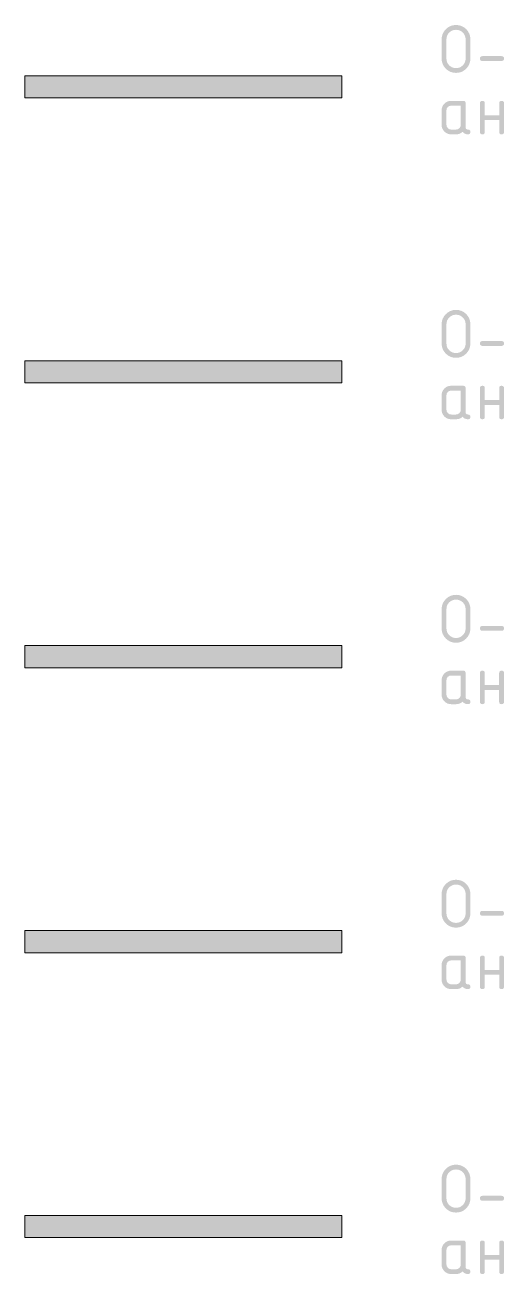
# Model space of a CAD drawing. Header units: millimetres. Extents: x 0 to 1189, y 0 to 841.
# Drawn here: x 979.8 to 1010, y 566.2 to 645.2 of the extents above; entities that cross this region are included whole.
import ezdxf

# ---------------------------------------------------------------- set-up
doc = ezdxf.new("R2010")
doc.units = ezdxf.units.MM

msp = doc.modelspace()

# ---------------------------------------------------------------- hatches: boundary and pattern name
h = msp.add_hatch(color=7)
h.paths.add_polyline_path([(1007.598452, 643.033997), (1007.598452, 644.244465), (1007.587299, 644.366628), (1007.553873, 644.479283), (1007.498226, 644.582429), (1007.42041, 644.676067), (1007.329313, 644.751566), (1007.227416, 644.805878), (1007.11508, 644.838693), (1006.992667, 644.8497), (1006.870504, 644.838693), (1006.757849, 644.805878), (1006.654703, 644.751566), (1006.561065, 644.676067), (1006.483938, 644.582429), (1006.429807, 644.479283), (1006.397897, 644.366628), (1006.387432, 644.244465), (1006.387432, 643.033997), (1006.397897, 642.911584), (1006.429807, 642.799248), (1006.483938, 642.69735), (1006.561065, 642.606254), (1006.654703, 642.528437), (1006.757849, 642.472791), (1006.870504, 642.439364), (1006.992667, 642.428211), (1007.11508, 642.439364), (1007.227416, 642.472791), (1007.329313, 642.528437), (1007.42041, 642.606254), (1007.498226, 642.69735), (1007.553873, 642.799248), (1007.587299, 642.911584)])
h.paths.add_polyline_path([(1007.898865, 643.033997), (1007.882216, 642.852862), (1007.832236, 642.685008), (1007.748874, 642.530694), (1007.632076, 642.390177), (1007.494109, 642.274301), (1007.341104, 642.192429), (1007.173732, 642.143836), (1006.992667, 642.127799), (1006.810223, 642.143836), (1006.642714, 642.192429), (1006.489364, 642.274301), (1006.349398, 642.390177), (1006.232834, 642.530694), (1006.149445, 642.685008), (1006.099336, 642.852862), (1006.08261, 643.033997), (1006.08261, 644.244465), (1006.099336, 644.427219), (1006.149445, 644.594832), (1006.232834, 644.748078), (1006.349398, 644.887734), (1006.489364, 645.004531), (1006.642714, 645.087894), (1006.810223, 645.137873), (1006.992667, 645.154522), (1007.173801, 645.137942), (1007.341655, 645.088445), (1007.495969, 645.006391), (1007.636486, 644.892143), (1007.750734, 644.751566), (1007.832788, 644.59683), (1007.882285, 644.427831), (1007.898865, 644.244465)])
h = msp.add_hatch(color=7)
h.dxf.hatch_style = 2
h.paths.add_polyline_path([(1009.868358, 642.88131), (1008.657889, 642.88131), (1008.591012, 642.890827), (1008.543306, 642.919413), (1008.51472, 642.967119), (1008.505203, 643.033997), (1008.51472, 643.100556), (1008.543306, 643.148098), (1008.591012, 643.176624), (1008.657889, 643.186132), (1009.868358, 643.186132), (1009.935236, 643.176624), (1009.982942, 643.148098), (1010.011528, 643.100556), (1010.021045, 643.033997), (1010.011528, 642.967119), (1009.982942, 642.919413), (1009.935236, 642.890827)])
at = {"true_color": 0xa86b51}
h = msp.add_hatch(color=35, dxfattribs=at)
h.dxf.hatch_style = 2
h.paths.add_polyline_path([(979.781497, 640.545749), (979.781497, 641.945751), (999.781527, 641.945751), (999.781527, 640.545749)])
h = msp.add_hatch(color=7)
h.paths.add_polyline_path([(1007.29363, 640.057315), (1006.688396, 640.057315), (1006.570643, 640.035542), (1006.472319, 639.972428), (1006.409205, 639.874174), (1006.387432, 639.756903), (1006.387432, 638.850705), (1006.409757, 638.735088), (1006.476729, 638.63518), (1006.574501, 638.568207), (1006.688396, 638.545883), (1006.992667, 638.545883), (1007.108215, 638.568207), (1007.204333, 638.63518), (1007.271306, 638.733434), (1007.29363, 638.850705)])
h.paths.add_polyline_path([(1007.898865, 638.393748), (1007.889416, 638.327559), (1007.861313, 638.281369), (1007.814916, 638.254299), (1007.750588, 638.245471), (1007.648191, 638.255048), (1007.556491, 638.284056), (1007.475023, 638.332907), (1007.403322, 638.402016), (1007.313655, 638.332907), (1007.215564, 638.284056), (1007.108689, 638.255048), (1006.992667, 638.245471), (1006.688396, 638.245471), (1006.565983, 638.255935), (1006.453647, 638.287846), (1006.35175, 638.341977), (1006.260653, 638.419104), (1006.182837, 638.512121), (1006.12719, 638.614234), (1006.093764, 638.726682), (1006.08261, 638.850705), (1006.08261, 639.756903), (1006.093764, 639.879066), (1006.12719, 639.991721), (1006.182837, 640.094867), (1006.260653, 640.188505), (1006.35175, 640.263771), (1006.453647, 640.318109), (1006.565983, 640.351053), (1006.688396, 640.362138), (1007.445766, 640.362138), (1007.512644, 640.352689), (1007.56035, 640.324586), (1007.588935, 640.278189), (1007.598452, 640.213861), (1007.598452, 638.69857), (1007.607961, 638.631692), (1007.636486, 638.583986), (1007.684028, 638.5554), (1007.750588, 638.545883), (1007.814916, 638.536375), (1007.861313, 638.507849), (1007.889416, 638.460307)])
h = msp.add_hatch(color=7)
h.dxf.hatch_style = 2
h.paths.add_polyline_path([(1008.809843, 639.151669), (1008.809843, 638.393748), (1008.800334, 638.327559), (1008.771809, 638.281369), (1008.724267, 638.254299), (1008.657707, 638.245471), (1008.590829, 638.254299), (1008.543124, 638.281369), (1008.514538, 638.327559), (1008.505021, 638.393748), (1008.505021, 640.213861), (1008.514538, 640.278189), (1008.543124, 640.324586), (1008.590829, 640.352689), (1008.657707, 640.362138), (1008.724267, 640.352689), (1008.771809, 640.324586), (1008.800334, 640.278189), (1008.809843, 640.213861), (1008.809843, 639.45594), (1009.716041, 639.45594), (1009.716041, 640.213861), (1009.725549, 640.278189), (1009.754075, 640.324586), (1009.801617, 640.352689), (1009.868176, 640.362138), (1009.935054, 640.352689), (1009.98276, 640.324586), (1010.011346, 640.278189), (1010.020863, 640.213861), (1010.020863, 638.393748), (1010.011346, 638.327559), (1009.98276, 638.281369), (1009.935054, 638.254299), (1009.868176, 638.245471), (1009.801617, 638.254299), (1009.754075, 638.281369), (1009.725549, 638.327559), (1009.716041, 638.393748), (1009.716041, 639.151669)])
h = msp.add_hatch(color=7)
h.paths.add_polyline_path([(1007.598452, 625.034177), (1007.598452, 626.244646), (1007.587299, 626.366809), (1007.553873, 626.479464), (1007.498226, 626.58261), (1007.42041, 626.676248), (1007.329313, 626.751747), (1007.227416, 626.806059), (1007.11508, 626.838873), (1006.992667, 626.84988), (1006.870504, 626.838873), (1006.757849, 626.806059), (1006.654703, 626.751747), (1006.561065, 626.676248), (1006.483938, 626.58261), (1006.429807, 626.479464), (1006.397897, 626.366809), (1006.387432, 626.244646), (1006.387432, 625.034177), (1006.397897, 624.911764), (1006.429807, 624.799428), (1006.483938, 624.697531), (1006.561065, 624.606434), (1006.654703, 624.528618), (1006.757849, 624.472971), (1006.870504, 624.439545), (1006.992667, 624.428392), (1007.11508, 624.439545), (1007.227416, 624.472971), (1007.329313, 624.528618), (1007.42041, 624.606434), (1007.498226, 624.697531), (1007.553873, 624.799428), (1007.587299, 624.911764)])
h.paths.add_polyline_path([(1007.898865, 625.034177), (1007.882216, 624.853043), (1007.832236, 624.685189), (1007.748874, 624.530875), (1007.632076, 624.390358), (1007.494109, 624.274482), (1007.341104, 624.192609), (1007.173732, 624.144016), (1006.992667, 624.127979), (1006.810223, 624.144016), (1006.642714, 624.192609), (1006.489364, 624.274482), (1006.349398, 624.390358), (1006.232834, 624.530875), (1006.149445, 624.685189), (1006.099336, 624.853043), (1006.08261, 625.034177), (1006.08261, 626.244646), (1006.099336, 626.4274), (1006.149445, 626.595012), (1006.232834, 626.748259), (1006.349398, 626.887914), (1006.489364, 627.004712), (1006.642714, 627.088074), (1006.810223, 627.138054), (1006.992667, 627.154702), (1007.173801, 627.138123), (1007.341655, 627.088625), (1007.495969, 627.006572), (1007.636486, 626.892324), (1007.750734, 626.751747), (1007.832788, 626.59701), (1007.882285, 626.428011), (1007.898865, 626.244646)])
h = msp.add_hatch(color=7)
h.dxf.hatch_style = 2
h.paths.add_polyline_path([(1009.868377, 624.881491), (1008.657909, 624.881491), (1008.591031, 624.891008), (1008.543325, 624.919593), (1008.514739, 624.967299), (1008.505222, 625.034177), (1008.514739, 625.100736), (1008.543325, 625.148279), (1008.591031, 625.176804), (1008.657909, 625.186313), (1009.868377, 625.186313), (1009.935255, 625.176804), (1009.982961, 625.148279), (1010.011547, 625.100736), (1010.021064, 625.034177), (1010.011547, 624.967299), (1009.982961, 624.919593), (1009.935255, 624.891008)])
at = {"true_color": 0x008080}
h = msp.add_hatch(color=136, dxfattribs=at)
h.dxf.hatch_style = 2
h.paths.add_polyline_path([(979.781497, 622.545722), (979.781497, 623.945724), (999.781527, 623.945724), (999.781527, 622.545722)])
h = msp.add_hatch(color=7)
h.paths.add_polyline_path([(1007.29363, 622.057496), (1006.688396, 622.057496), (1006.570643, 622.035723), (1006.472319, 621.972609), (1006.409205, 621.874355), (1006.387432, 621.757084), (1006.387432, 620.850886), (1006.409757, 620.735268), (1006.476729, 620.635361), (1006.574501, 620.568388), (1006.688396, 620.546064), (1006.992667, 620.546064), (1007.108215, 620.568388), (1007.204333, 620.635361), (1007.271306, 620.733615), (1007.29363, 620.850886)])
h.paths.add_polyline_path([(1007.898865, 620.393928), (1007.889416, 620.327739), (1007.861313, 620.281549), (1007.814916, 620.25448), (1007.750588, 620.245651), (1007.648191, 620.255229), (1007.556491, 620.284237), (1007.475023, 620.333088), (1007.403322, 620.402197), (1007.313655, 620.333088), (1007.215564, 620.284237), (1007.108689, 620.255229), (1006.992667, 620.245651), (1006.688396, 620.245651), (1006.565983, 620.256116), (1006.453647, 620.288026), (1006.35175, 620.342157), (1006.260653, 620.419284), (1006.182837, 620.512302), (1006.12719, 620.614414), (1006.093764, 620.726862), (1006.08261, 620.850886), (1006.08261, 621.757084), (1006.093764, 621.879247), (1006.12719, 621.991901), (1006.182837, 622.095048), (1006.260653, 622.188685), (1006.35175, 622.263952), (1006.453647, 622.31829), (1006.565983, 622.351234), (1006.688396, 622.362318), (1007.445766, 622.362318), (1007.512644, 622.35287), (1007.56035, 622.324767), (1007.588935, 622.27837), (1007.598452, 622.214041), (1007.598452, 620.69875), (1007.607961, 620.631872), (1007.636486, 620.584167), (1007.684028, 620.555581), (1007.750588, 620.546064), (1007.814916, 620.536555), (1007.861313, 620.50803), (1007.889416, 620.460488)])
h = msp.add_hatch(color=7)
h.dxf.hatch_style = 2
h.paths.add_polyline_path([(1008.809819, 621.151849), (1008.809819, 620.393928), (1008.800311, 620.327739), (1008.771785, 620.281549), (1008.724243, 620.25448), (1008.657684, 620.245651), (1008.590806, 620.25448), (1008.5431, 620.281549), (1008.514514, 620.327739), (1008.504997, 620.393928), (1008.504997, 622.214041), (1008.514514, 622.27837), (1008.5431, 622.324767), (1008.590806, 622.35287), (1008.657684, 622.362318), (1008.724243, 622.35287), (1008.771785, 622.324767), (1008.800311, 622.27837), (1008.809819, 622.214041), (1008.809819, 621.45612), (1009.716017, 621.45612), (1009.716017, 622.214041), (1009.725525, 622.27837), (1009.754051, 622.324767), (1009.801593, 622.35287), (1009.868152, 622.362318), (1009.93503, 622.35287), (1009.982736, 622.324767), (1010.011322, 622.27837), (1010.020839, 622.214041), (1010.020839, 620.393928), (1010.011322, 620.327739), (1009.982736, 620.281549), (1009.93503, 620.25448), (1009.868152, 620.245651), (1009.801593, 620.25448), (1009.754051, 620.281549), (1009.725525, 620.327739), (1009.716017, 620.393928), (1009.716017, 621.151849)])
h = msp.add_hatch(color=7)
h.paths.add_polyline_path([(1007.598452, 607.034005), (1007.598452, 608.244474), (1007.587299, 608.366637), (1007.553873, 608.479291), (1007.498226, 608.582438), (1007.42041, 608.676075), (1007.329313, 608.751575), (1007.227416, 608.805887), (1007.11508, 608.838701), (1006.992667, 608.849708), (1006.870504, 608.838701), (1006.757849, 608.805887), (1006.654703, 608.751575), (1006.561065, 608.676075), (1006.483938, 608.582438), (1006.429807, 608.479291), (1006.397897, 608.366637), (1006.387432, 608.244474), (1006.387432, 607.034005), (1006.397897, 606.911592), (1006.429807, 606.799256), (1006.483938, 606.697359), (1006.561065, 606.606262), (1006.654703, 606.528446), (1006.757849, 606.472799), (1006.870504, 606.439373), (1006.992667, 606.428219), (1007.11508, 606.439373), (1007.227416, 606.472799), (1007.329313, 606.528446), (1007.42041, 606.606262), (1007.498226, 606.697359), (1007.553873, 606.799256), (1007.587299, 606.911592)])
h.paths.add_polyline_path([(1007.898865, 607.034005), (1007.882216, 606.852871), (1007.832236, 606.685017), (1007.748874, 606.530702), (1007.632076, 606.390186), (1007.494109, 606.27431), (1007.341104, 606.192437), (1007.173732, 606.143844), (1006.992667, 606.127807), (1006.810223, 606.143844), (1006.642714, 606.192437), (1006.489364, 606.27431), (1006.349398, 606.390186), (1006.232834, 606.530702), (1006.149445, 606.685017), (1006.099336, 606.852871), (1006.08261, 607.034005), (1006.08261, 608.244474), (1006.099336, 608.427227), (1006.149445, 608.59484), (1006.232834, 608.748086), (1006.349398, 608.887742), (1006.489364, 609.004539), (1006.642714, 609.087902), (1006.810223, 609.137882), (1006.992667, 609.15453), (1007.173801, 609.137951), (1007.341655, 609.088453), (1007.495969, 609.0064), (1007.636486, 608.892152), (1007.750734, 608.751575), (1007.832788, 608.596838), (1007.882285, 608.427839), (1007.898865, 608.244474)])
h = msp.add_hatch(color=7)
h.dxf.hatch_style = 2
h.paths.add_polyline_path([(1009.868377, 606.881318), (1008.657909, 606.881318), (1008.591031, 606.890835), (1008.543325, 606.919421), (1008.514739, 606.967127), (1008.505222, 607.034005), (1008.514739, 607.100564), (1008.543325, 607.148107), (1008.591031, 607.176632), (1008.657909, 607.18614), (1009.868377, 607.18614), (1009.935255, 607.176632), (1009.982961, 607.148107), (1010.011547, 607.100564), (1010.021064, 607.034005), (1010.011547, 606.967127), (1009.982961, 606.919421), (1009.935255, 606.890835)])
at = {"true_color": 0xdcd214}
h = msp.add_hatch(color=52, dxfattribs=at)
h.dxf.hatch_style = 2
h.paths.add_polyline_path([(979.781497, 604.545694), (979.781497, 605.945696), (999.781527, 605.945696), (999.781527, 604.545694)])
h = msp.add_hatch(color=7)
h.paths.add_polyline_path([(1007.29363, 604.057324), (1006.688396, 604.057324), (1006.570643, 604.035551), (1006.472319, 603.972437), (1006.409205, 603.874183), (1006.387432, 603.756912), (1006.387432, 602.850714), (1006.409757, 602.735096), (1006.476729, 602.635188), (1006.574501, 602.568216), (1006.688396, 602.545892), (1006.992667, 602.545892), (1007.108215, 602.568216), (1007.204333, 602.635188), (1007.271306, 602.733443), (1007.29363, 602.850714)])
h.paths.add_polyline_path([(1007.898865, 602.393756), (1007.889416, 602.327567), (1007.861313, 602.281377), (1007.814916, 602.254307), (1007.750588, 602.245479), (1007.648191, 602.255057), (1007.556491, 602.284064), (1007.475023, 602.332916), (1007.403322, 602.402024), (1007.313655, 602.332916), (1007.215564, 602.284064), (1007.108689, 602.255057), (1006.992667, 602.245479), (1006.688396, 602.245479), (1006.565983, 602.255944), (1006.453647, 602.287854), (1006.35175, 602.341985), (1006.260653, 602.419112), (1006.182837, 602.51213), (1006.12719, 602.614242), (1006.093764, 602.72669), (1006.08261, 602.850714), (1006.08261, 603.756912), (1006.093764, 603.879075), (1006.12719, 603.991729), (1006.182837, 604.094875), (1006.260653, 604.188513), (1006.35175, 604.26378), (1006.453647, 604.318118), (1006.565983, 604.351061), (1006.688396, 604.362146), (1007.445766, 604.362146), (1007.512644, 604.352698), (1007.56035, 604.324594), (1007.588935, 604.278198), (1007.598452, 604.213869), (1007.598452, 602.698578), (1007.607961, 602.6317), (1007.636486, 602.583994), (1007.684028, 602.555409), (1007.750588, 602.545892), (1007.814916, 602.536383), (1007.861313, 602.507858), (1007.889416, 602.460315)])
h = msp.add_hatch(color=7)
h.dxf.hatch_style = 2
h.paths.add_polyline_path([(1008.809651, 603.151677), (1008.809651, 602.393756), (1008.800143, 602.327567), (1008.771617, 602.281377), (1008.724075, 602.254307), (1008.657516, 602.245479), (1008.590638, 602.254307), (1008.542932, 602.281377), (1008.514346, 602.327567), (1008.504829, 602.393756), (1008.504829, 604.213869), (1008.514346, 604.278198), (1008.542932, 604.324594), (1008.590638, 604.352698), (1008.657516, 604.362146), (1008.724075, 604.352698), (1008.771617, 604.324594), (1008.800143, 604.278198), (1008.809651, 604.213869), (1008.809651, 603.455948), (1009.715849, 603.455948), (1009.715849, 604.213869), (1009.725358, 604.278198), (1009.753883, 604.324594), (1009.801425, 604.352698), (1009.867985, 604.362146), (1009.934862, 604.352698), (1009.982568, 604.324594), (1010.011154, 604.278198), (1010.020671, 604.213869), (1010.020671, 602.393756), (1010.011154, 602.327567), (1009.982568, 602.281377), (1009.934862, 602.254307), (1009.867985, 602.245479), (1009.801425, 602.254307), (1009.753883, 602.281377), (1009.725358, 602.327567), (1009.715849, 602.393756), (1009.715849, 603.151677)])
h = msp.add_hatch(color=7)
h.paths.add_polyline_path([(1007.598452, 589.034186), (1007.598452, 590.244654), (1007.587299, 590.366817), (1007.553873, 590.479472), (1007.498226, 590.582618), (1007.42041, 590.676256), (1007.329313, 590.751755), (1007.227416, 590.806067), (1007.11508, 590.838882), (1006.992667, 590.849889), (1006.870504, 590.838882), (1006.757849, 590.806067), (1006.654703, 590.751755), (1006.561065, 590.676256), (1006.483938, 590.582618), (1006.429807, 590.479472), (1006.397897, 590.366817), (1006.387432, 590.244654), (1006.387432, 589.034186), (1006.397897, 588.911773), (1006.429807, 588.799437), (1006.483938, 588.69754), (1006.561065, 588.606443), (1006.654703, 588.528626), (1006.757849, 588.47298), (1006.870504, 588.439554), (1006.992667, 588.4284), (1007.11508, 588.439554), (1007.227416, 588.47298), (1007.329313, 588.528626), (1007.42041, 588.606443), (1007.498226, 588.69754), (1007.553873, 588.799437), (1007.587299, 588.911773)])
h.paths.add_polyline_path([(1007.898865, 589.034186), (1007.882216, 588.853051), (1007.832236, 588.685197), (1007.748874, 588.530883), (1007.632076, 588.390366), (1007.494109, 588.27449), (1007.341104, 588.192618), (1007.173732, 588.144025), (1006.992667, 588.127988), (1006.810223, 588.144025), (1006.642714, 588.192618), (1006.489364, 588.27449), (1006.349398, 588.390366), (1006.232834, 588.530883), (1006.149445, 588.685197), (1006.099336, 588.853051), (1006.08261, 589.034186), (1006.08261, 590.244654), (1006.099336, 590.427408), (1006.149445, 590.595021), (1006.232834, 590.748267), (1006.349398, 590.887923), (1006.489364, 591.00472), (1006.642714, 591.088083), (1006.810223, 591.138062), (1006.992667, 591.154711), (1007.173801, 591.138131), (1007.341655, 591.088634), (1007.495969, 591.00658), (1007.636486, 590.892332), (1007.750734, 590.751755), (1007.832788, 590.597019), (1007.882285, 590.42802), (1007.898865, 590.244654)])
h = msp.add_hatch(color=7)
h.dxf.hatch_style = 2
h.paths.add_polyline_path([(1009.868415, 588.881499), (1008.657946, 588.881499), (1008.591068, 588.891016), (1008.543362, 588.919602), (1008.514777, 588.967308), (1008.50526, 589.034186), (1008.514777, 589.100745), (1008.543362, 589.148287), (1008.591068, 589.176813), (1008.657946, 589.186321), (1009.868415, 589.186321), (1009.935293, 589.176813), (1009.982999, 589.148287), (1010.011585, 589.100745), (1010.021102, 589.034186), (1010.011585, 588.967308), (1009.982999, 588.919602), (1009.935293, 588.891016)])
at = {"true_color": 0x9f9f00}
h = msp.add_hatch(color=54, dxfattribs=at)
h.dxf.hatch_style = 2
h.paths.add_polyline_path([(979.781497, 586.545667), (979.781497, 587.945669), (999.781527, 587.945669), (999.781527, 586.545667)])
h = msp.add_hatch(color=7)
h.paths.add_polyline_path([(1007.29363, 586.057152), (1006.688396, 586.057152), (1006.570643, 586.035379), (1006.472319, 585.972265), (1006.409205, 585.87401), (1006.387432, 585.756739), (1006.387432, 584.850541), (1006.409757, 584.734924), (1006.476729, 584.635016), (1006.574501, 584.568044), (1006.688396, 584.545719), (1006.992667, 584.545719), (1007.108215, 584.568044), (1007.204333, 584.635016), (1007.271306, 584.73327), (1007.29363, 584.850541)])
h.paths.add_polyline_path([(1007.898865, 584.393584), (1007.889416, 584.327395), (1007.861313, 584.281205), (1007.814916, 584.254135), (1007.750588, 584.245307), (1007.648191, 584.254884), (1007.556491, 584.283892), (1007.475023, 584.332744), (1007.403322, 584.401852), (1007.313655, 584.332744), (1007.215564, 584.283892), (1007.108689, 584.254884), (1006.992667, 584.245307), (1006.688396, 584.245307), (1006.565983, 584.255772), (1006.453647, 584.287682), (1006.35175, 584.341813), (1006.260653, 584.41894), (1006.182837, 584.511958), (1006.12719, 584.61407), (1006.093764, 584.726518), (1006.08261, 584.850541), (1006.08261, 585.756739), (1006.093764, 585.878902), (1006.12719, 585.991557), (1006.182837, 586.094703), (1006.260653, 586.188341), (1006.35175, 586.263608), (1006.453647, 586.317945), (1006.565983, 586.350889), (1006.688396, 586.361974), (1007.445766, 586.361974), (1007.512644, 586.352526), (1007.56035, 586.324422), (1007.588935, 586.278025), (1007.598452, 586.213697), (1007.598452, 584.698406), (1007.607961, 584.631528), (1007.636486, 584.583822), (1007.684028, 584.555237), (1007.750588, 584.545719), (1007.814916, 584.536211), (1007.861313, 584.507686), (1007.889416, 584.460143)])
h = msp.add_hatch(color=7)
h.dxf.hatch_style = 2
h.paths.add_polyline_path([(1008.809795, 585.151505), (1008.809795, 584.393584), (1008.800287, 584.327395), (1008.771762, 584.281205), (1008.724219, 584.254135), (1008.65766, 584.245307), (1008.590782, 584.254135), (1008.543076, 584.281205), (1008.51449, 584.327395), (1008.504973, 584.393584), (1008.504973, 586.213697), (1008.51449, 586.278025), (1008.543076, 586.324422), (1008.590782, 586.352526), (1008.65766, 586.361974), (1008.724219, 586.352526), (1008.771762, 586.324422), (1008.800287, 586.278025), (1008.809795, 586.213697), (1008.809795, 585.455776), (1009.715993, 585.455776), (1009.715993, 586.213697), (1009.725502, 586.278025), (1009.754027, 586.324422), (1009.80157, 586.352526), (1009.868129, 586.361974), (1009.935007, 586.352526), (1009.982713, 586.324422), (1010.011298, 586.278025), (1010.020815, 586.213697), (1010.020815, 584.393584), (1010.011298, 584.327395), (1009.982713, 584.281205), (1009.935007, 584.254135), (1009.868129, 584.245307), (1009.80157, 584.254135), (1009.754027, 584.281205), (1009.725502, 584.327395), (1009.715993, 584.393584), (1009.715993, 585.151505)])
h = msp.add_hatch(color=7)
h.paths.add_polyline_path([(1007.598452, 571.034013), (1007.598452, 572.244482), (1007.587299, 572.366645), (1007.553873, 572.4793), (1007.498226, 572.582446), (1007.42041, 572.676084), (1007.329313, 572.751583), (1007.227416, 572.805895), (1007.11508, 572.838709), (1006.992667, 572.849717), (1006.870504, 572.838709), (1006.757849, 572.805895), (1006.654703, 572.751583), (1006.561065, 572.676084), (1006.483938, 572.582446), (1006.429807, 572.4793), (1006.397897, 572.366645), (1006.387432, 572.244482), (1006.387432, 571.034013), (1006.397897, 570.911601), (1006.429807, 570.799265), (1006.483938, 570.697367), (1006.561065, 570.60627), (1006.654703, 570.528454), (1006.757849, 570.472807), (1006.870504, 570.439381), (1006.992667, 570.428228), (1007.11508, 570.439381), (1007.227416, 570.472807), (1007.329313, 570.528454), (1007.42041, 570.60627), (1007.498226, 570.697367), (1007.553873, 570.799265), (1007.587299, 570.911601)])
h.paths.add_polyline_path([(1007.898865, 571.034013), (1007.882216, 570.852879), (1007.832236, 570.685025), (1007.748874, 570.530711), (1007.632076, 570.390194), (1007.494109, 570.274318), (1007.341104, 570.192446), (1007.173732, 570.143852), (1006.992667, 570.127816), (1006.810223, 570.143852), (1006.642714, 570.192446), (1006.489364, 570.274318), (1006.349398, 570.390194), (1006.232834, 570.530711), (1006.149445, 570.685025), (1006.099336, 570.852879), (1006.08261, 571.034013), (1006.08261, 572.244482), (1006.099336, 572.427236), (1006.149445, 572.594848), (1006.232834, 572.748095), (1006.349398, 572.88775), (1006.489364, 573.004548), (1006.642714, 573.08791), (1006.810223, 573.13789), (1006.992667, 573.154539), (1007.173801, 573.137959), (1007.341655, 573.088462), (1007.495969, 573.006408), (1007.636486, 572.89216), (1007.750734, 572.751583), (1007.832788, 572.596847), (1007.882285, 572.427847), (1007.898865, 572.244482)])
h = msp.add_hatch(color=7)
h.dxf.hatch_style = 2
h.paths.add_polyline_path([(1009.868377, 570.881327), (1008.657909, 570.881327), (1008.591031, 570.890844), (1008.543325, 570.91943), (1008.514739, 570.967136), (1008.505222, 571.034013), (1008.514739, 571.100573), (1008.543325, 571.148115), (1008.591031, 571.17664), (1008.657909, 571.186149), (1009.868377, 571.186149), (1009.935255, 571.17664), (1009.982961, 571.148115), (1010.011547, 571.100573), (1010.021064, 571.034013), (1010.011547, 570.967136), (1009.982961, 570.91943), (1009.935255, 570.890844)])
at = {"true_color": 0x3dad99}
h = msp.add_hatch(color=135, dxfattribs=at)
h.dxf.hatch_style = 2
h.paths.add_polyline_path([(979.781497, 568.545639), (979.781497, 569.945641), (999.781527, 569.945641), (999.781527, 568.545639)])
h = msp.add_hatch(color=7)
h.paths.add_polyline_path([(1007.29363, 568.057332), (1006.688396, 568.057332), (1006.570643, 568.035559), (1006.472319, 567.972445), (1006.409205, 567.874191), (1006.387432, 567.75692), (1006.387432, 566.850722), (1006.409757, 566.735105), (1006.476729, 566.635197), (1006.574501, 566.568224), (1006.688396, 566.5459), (1006.992667, 566.5459), (1007.108215, 566.568224), (1007.204333, 566.635197), (1007.271306, 566.733451), (1007.29363, 566.850722)])
h.paths.add_polyline_path([(1007.898865, 566.393765), (1007.889416, 566.327576), (1007.861313, 566.281386), (1007.814916, 566.254316), (1007.750588, 566.245488), (1007.648191, 566.255065), (1007.556491, 566.284073), (1007.475023, 566.332924), (1007.403322, 566.402033), (1007.313655, 566.332924), (1007.215564, 566.284073), (1007.108689, 566.255065), (1006.992667, 566.245488), (1006.688396, 566.245488), (1006.565983, 566.255952), (1006.453647, 566.287862), (1006.35175, 566.341993), (1006.260653, 566.419121), (1006.182837, 566.512138), (1006.12719, 566.614251), (1006.093764, 566.726699), (1006.08261, 566.850722), (1006.08261, 567.75692), (1006.093764, 567.879083), (1006.12719, 567.991738), (1006.182837, 568.094884), (1006.260653, 568.188522), (1006.35175, 568.263788), (1006.453647, 568.318126), (1006.565983, 568.35107), (1006.688396, 568.362154), (1007.445766, 568.362154), (1007.512644, 568.352706), (1007.56035, 568.324603), (1007.588935, 568.278206), (1007.598452, 568.213877), (1007.598452, 566.698587), (1007.607961, 566.631709), (1007.636486, 566.584003), (1007.684028, 566.555417), (1007.750588, 566.5459), (1007.814916, 566.536392), (1007.861313, 566.507866), (1007.889416, 566.460324)])
h = msp.add_hatch(color=7)
h.dxf.hatch_style = 2
h.paths.add_polyline_path([(1008.809699, 567.151686), (1008.809699, 566.393765), (1008.80019, 566.327576), (1008.771665, 566.281386), (1008.724122, 566.254316), (1008.657563, 566.245488), (1008.590685, 566.254316), (1008.542979, 566.281386), (1008.514394, 566.327576), (1008.504877, 566.393765), (1008.504877, 568.213877), (1008.514394, 568.278206), (1008.542979, 568.324603), (1008.590685, 568.352706), (1008.657563, 568.362154), (1008.724122, 568.352706), (1008.771665, 568.324603), (1008.80019, 568.278206), (1008.809699, 568.213877), (1008.809699, 567.455956), (1009.715897, 567.455956), (1009.715897, 568.213877), (1009.725405, 568.278206), (1009.75393, 568.324603), (1009.801473, 568.352706), (1009.868032, 568.362154), (1009.93491, 568.352706), (1009.982616, 568.324603), (1010.011201, 568.278206), (1010.020719, 568.213877), (1010.020719, 566.393765), (1010.011201, 566.327576), (1009.982616, 566.281386), (1009.93491, 566.254316), (1009.868032, 566.245488), (1009.801473, 566.254316), (1009.75393, 566.281386), (1009.725405, 566.327576), (1009.715897, 566.393765), (1009.715897, 567.151686)])

# ---------------------------------------------------------------- linework, layer by layer
at = {"color": 7, "lineweight": 0}
for points in [[(999.781527, 641.945751), (979.781497, 641.945751)], [(979.781497, 641.945751), (979.781497, 640.545749)], [(999.781527, 640.545749), (999.781527, 641.945751)], [(979.781497, 640.545749), (999.781527, 640.545749)], [(999.781527, 623.945724), (979.781497, 623.945724)], [(979.781497, 623.945724), (979.781497, 622.545722)], [(999.781527, 622.545722), (999.781527, 623.945724)], [(979.781497, 622.545722), (999.781527, 622.545722)], [(999.781527, 605.945696), (979.781497, 605.945696)], [(979.781497, 605.945696), (979.781497, 604.545694)], [(999.781527, 604.545694), (999.781527, 605.945696)], [(979.781497, 604.545694), (999.781527, 604.545694)], [(999.781527, 587.945669), (979.781497, 587.945669)], [(979.781497, 587.945669), (979.781497, 586.545667)], [(999.781527, 586.545667), (999.781527, 587.945669)], [(979.781497, 586.545667), (999.781527, 586.545667)], [(999.781527, 569.945641), (979.781497, 569.945641)], [(979.781497, 569.945641), (979.781497, 568.545639)], [(999.781527, 568.545639), (999.781527, 569.945641)], [(979.781497, 568.545639), (999.781527, 568.545639)]]:
    msp.add_lwpolyline(points, dxfattribs=at)

doc.saveas('drawing.dxf')
